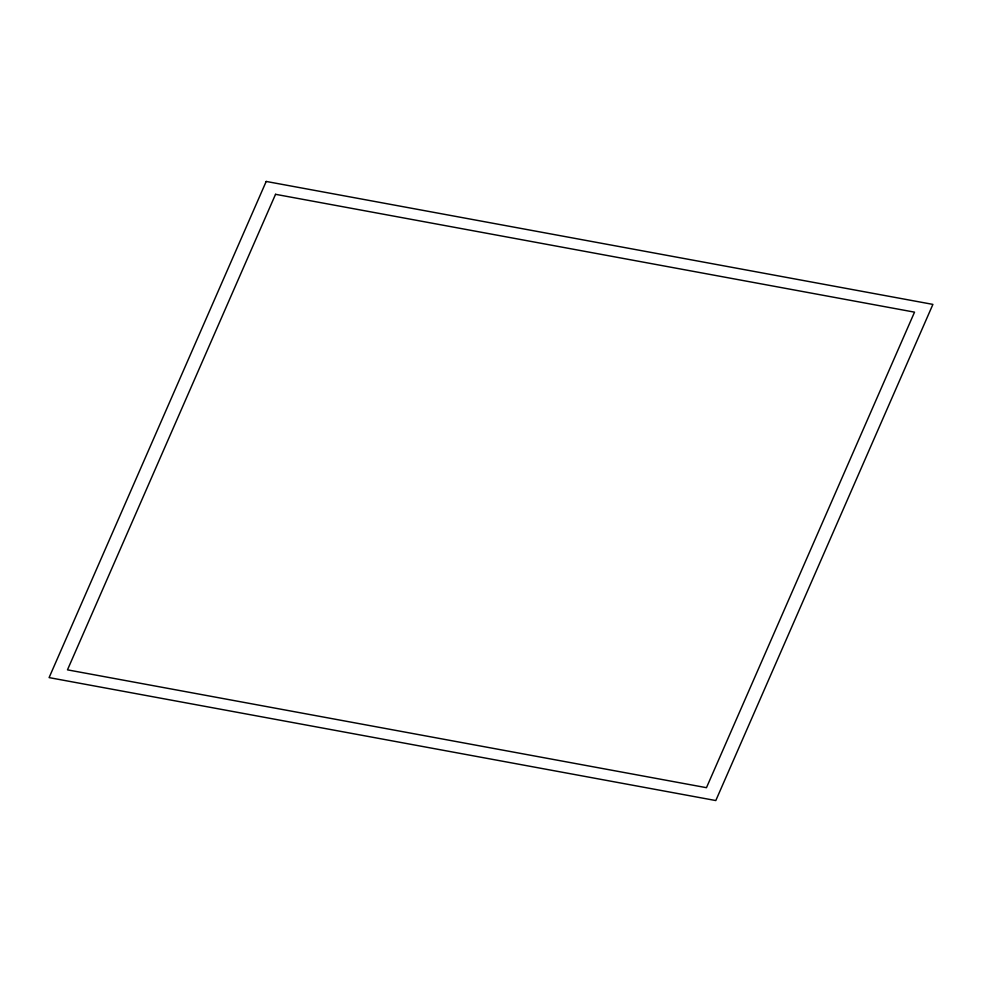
<?xml version="1.0" encoding="UTF-8"?>
<svg xmlns="http://www.w3.org/2000/svg" width="982" height="982" viewBox="0 0 982 982"><rect width="100%" height="100%" fill="white"/><g stroke="black" fill="none" stroke-linecap="round" stroke-linejoin="round"><path stroke-width="1.47" d="M266.196 181.449L49.1 677.605L715.804 800.551L932.9 304.395L266.196 181.449M275.537 194.313L67.476 669.847L706.463 787.687L914.524 312.153L275.537 194.313"/></g></svg>
